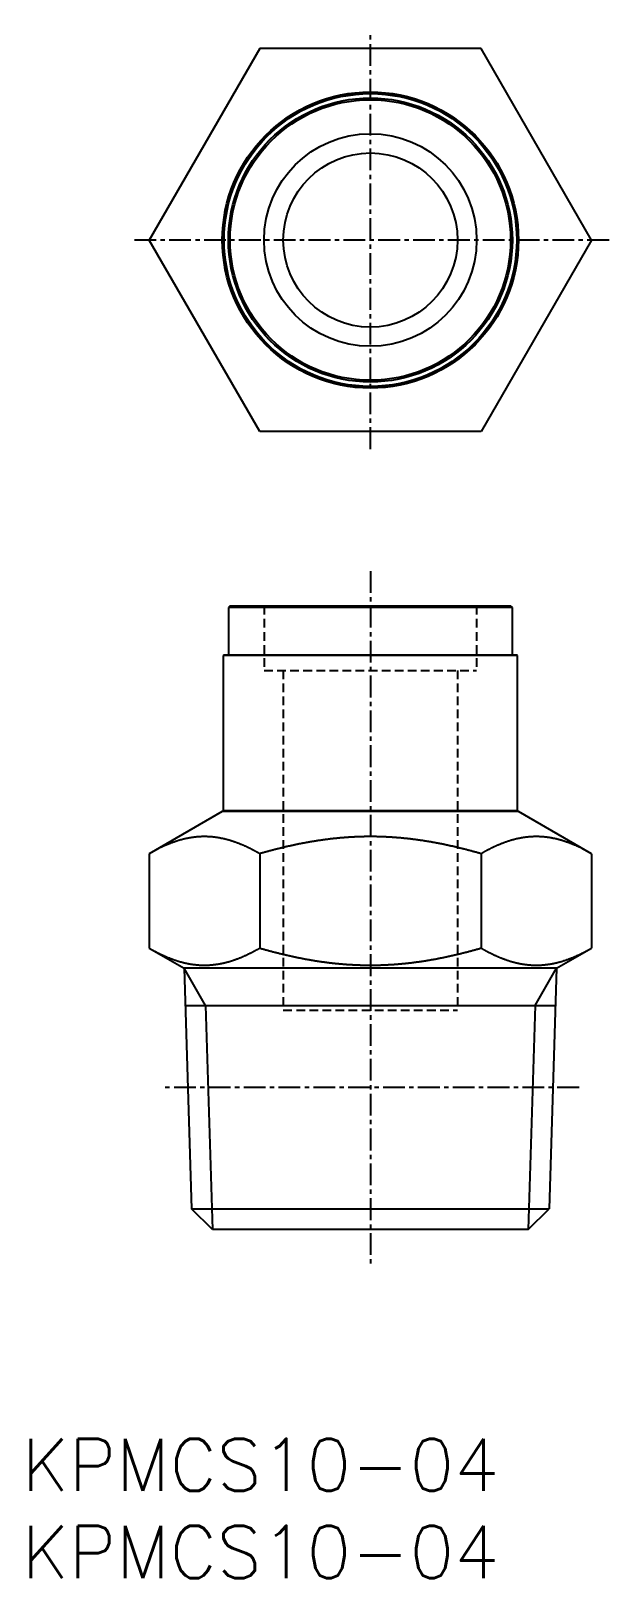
# Model space of a CAD drawing. Extents: x 0.5 to 33.7, y 0 to 88.8.
import ezdxf

# ---------------------------------------------------------------- set-up
doc = ezdxf.new("R2010")
doc.units = 0
doc.linetypes.add('CENTER', pattern=[2, 1.25, -0.25, 0.25, -0.25])
doc.linetypes.add('DASHED', pattern=[0.75, 0.5, -0.25])
doc.layers.get('0').update_dxf_attribs({"linetype": 'CONTINUOUS'})
for name, color, linetype in [('CENTER', 1, 'CENTER'), ('PV', 7, 'CONTINUOUS'), ('TV', 7, 'CONTINUOUS')]:
    doc.layers.add(name, color=color, linetype=linetype)
doc.styles.get("Standard").update_dxf_attribs({"font": 'txt.shx'})

# ---------------------------------------------------------------- blocks, each defined once
blk = doc.blocks.new('*U2')
at = {"color": 7, "linetype": 'CONTINUOUS'}
blk.add_text('KPMCS10-04', height=3, dxfattribs=at).set_placement((0, 0))
blk = doc.blocks.new('*U3')
at = {"color": 7, "linetype": 'CONTINUOUS'}
blk.add_text('KPMCS10-04', height=3, dxfattribs=at).set_placement((0, 5))

msp = doc.modelspace()

# ---------------------------------------------------------------- linework, layer by layer
at = {"color": 1, "linetype": 'CENTER'}
for p, q in [((20, 64.8), (20, 88.8)), ((33.702, 76.8), (6.298, 76.8))]:
    msp.add_line(p, q, dxfattribs=at)
at = {"color": 3, "linetype": 'DASHED'}
for p, q in [((13.9, 55.8), (13.9, 52.1)), ((26.1, 55.8), (26.1, 52.1)), ((13.9, 52.1), (26.1, 52.1)), ((15, 52.1), (15, 32.6)), ((25, 52.1), (25, 32.6)), ((15, 32.6), (25, 32.6))]:
    msp.add_line(p, q, dxfattribs=at)
at = {"color": 7, "linetype": 'CONTINUOUS'}
for p, q in [((9.309, 35), (9.74, 21.199)), ((30.691, 35), (30.26, 21.199)), ((9.375, 32.872), (30.625, 32.872)), ((10.939, 20), (9.74, 21.199)), ((9.74, 21.199), (30.26, 21.199)), ((29.06, 20), (30.26, 21.199)), ((29.06, 20), (10.939, 20))]:
    msp.add_line(p, q, dxfattribs=at)
at = {"color": 3, "linetype": 'CONTINUOUS'}
for p, q in [((10.537, 32.872), (9.309, 35)), ((29.463, 32.872), (30.691, 35)), ((10.537, 32.872), (10.939, 20)), ((29.463, 32.872), (29.06, 20))]:
    msp.add_line(p, q, dxfattribs=at)
at = {"layer": 'CENTER', "color": 1, "linetype": 'CENTER'}
for p, q in [((20, 57.8), (20, 18)), ((31.978, 28.16), (8.022, 28.16))]:
    msp.add_line(p, q, dxfattribs=at)
at = {"layer": 'PV', "color": 7, "linetype": 'CONTINUOUS'}
for p, q in [((11.95, 55.8), (11.85, 55.7)), ((11.85, 55.7), (11.85, 53)), ((28.15, 55.7), (11.85, 55.7)), ((11.95, 55.8), (28.05, 55.8)), ((28.15, 55.7), (28.05, 55.8)), ((28.15, 53), (28.15, 55.7)), ((11.6, 53), (11.55, 52.95)), ((28.45, 52.95), (11.55, 52.95)), ((11.55, 52.95), (11.55, 44.05)), ((11.6, 53), (28.4, 53)), ((28.45, 52.95), (28.4, 53)), ((28.45, 44.05), (28.45, 52.95)), ((11.5, 44), (7.298, 41.574)), ((28.5, 44), (11.5, 44)), ((11.55, 44.05), (28.45, 44.05)), ((11.55, 44.05), (11.6, 44)), ((28.4, 44), (28.45, 44.05)), ((32.702, 41.574), (28.5, 44)), ((7.298, 41.574), (7.298, 36.161)), ((13.649, 41.574), (13.649, 36.161)), ((26.351, 41.574), (26.351, 36.161)), ((32.702, 41.574), (32.702, 36.161)), ((7.298, 36.161), (9.309, 35)), ((30.691, 35), (32.702, 36.161)), ((30.691, 35), (9.309, 35))]:
    msp.add_line(p, q, dxfattribs=at)
for points in [[(13.649, 41.574), (13.629, 41.585), (13.61, 41.597), (13.59, 41.608), (13.57, 41.619), (13.55, 41.63), (13.531, 41.642), (13.511, 41.653), (13.491, 41.664), (13.471, 41.675), (13.451, 41.686), (13.431, 41.697), (13.411, 41.708), (13.391, 41.718), (13.371, 41.729), (13.351, 41.74), (13.331, 41.751), (13.311, 41.761), (13.291, 41.772), (13.271, 41.782), (13.251, 41.793), (13.231, 41.803), (13.21, 41.814), (13.19, 41.824), (13.17, 41.835), (13.15, 41.845), (13.129, 41.855), (13.109, 41.865), (13.089, 41.875), (13.068, 41.885), (13.048, 41.895), (13.028, 41.905), (13.007, 41.915), (12.987, 41.925), (12.966, 41.935), (12.946, 41.945), (12.925, 41.954), (12.904, 41.964), (12.884, 41.974), (12.863, 41.983), (12.843, 41.993), (12.822, 42.002), (12.801, 42.011), (12.78, 42.021), (12.76, 42.03), (12.739, 42.039), (12.718, 42.048), (12.697, 42.057), (12.676, 42.066), (12.656, 42.075), (12.635, 42.084), (12.614, 42.093), (12.593, 42.102), (12.572, 42.11), (12.551, 42.119), (12.53, 42.127), (12.508, 42.136), (12.487, 42.144), (12.466, 42.153), (12.445, 42.161), (12.424, 42.169), (12.403, 42.177), (12.381, 42.185), (12.36, 42.193), (12.339, 42.201), (12.318, 42.209), (12.296, 42.217), (12.275, 42.225), (12.253, 42.232), (12.232, 42.24), (12.211, 42.247), (12.189, 42.255), (12.168, 42.262), (12.146, 42.27), (12.125, 42.277), (12.103, 42.284), (12.081, 42.291), (12.06, 42.298), (12.038, 42.305), (12.016, 42.312), (11.995, 42.318), (11.973, 42.325), (11.951, 42.331), (11.929, 42.338), (11.908, 42.344), (11.886, 42.351), (11.864, 42.357), (11.842, 42.363), (11.82, 42.369), (11.798, 42.375), (11.776, 42.381), (11.754, 42.387), (11.732, 42.392), (11.71, 42.398), (11.688, 42.404), (11.666, 42.409), (11.644, 42.414), (11.622, 42.42), (11.6, 42.425), (11.578, 42.43), (11.556, 42.435), (11.533, 42.44), (11.511, 42.445), (11.489, 42.449), (11.467, 42.454), (11.444, 42.458), (11.422, 42.463), (11.4, 42.467), (11.377, 42.471), (11.355, 42.476), (11.333, 42.48), (11.31, 42.484), (11.288, 42.487), (11.266, 42.491), (11.243, 42.495), (11.221, 42.498), (11.198, 42.502), (11.176, 42.505), (11.153, 42.508), (11.131, 42.511), (11.108, 42.515), (11.086, 42.517), (11.063, 42.52), (11.041, 42.523), (11.018, 42.526), (10.995, 42.528), (10.973, 42.531), (10.95, 42.533), (10.928, 42.535), (10.905, 42.537), (10.882, 42.539), (10.86, 42.541), (10.837, 42.543), (10.814, 42.544), (10.792, 42.546), (10.769, 42.547), (10.746, 42.549), (10.724, 42.55), (10.701, 42.551), (10.678, 42.552), (10.655, 42.553), (10.633, 42.554), (10.61, 42.555), (10.587, 42.555), (10.565, 42.556), (10.542, 42.556), (10.519, 42.556), (10.496, 42.557), (10.474, 42.557), (10.451, 42.557), (10.428, 42.556), (10.406, 42.556), (10.383, 42.556), (10.36, 42.555), (10.337, 42.555), (10.315, 42.554), (10.292, 42.553), (10.269, 42.552), (10.247, 42.551), (10.224, 42.55), (10.201, 42.549), (10.178, 42.547), (10.156, 42.546), (10.133, 42.544), (10.11, 42.543), (10.088, 42.541), (10.065, 42.539), (10.043, 42.537), (10.02, 42.535), (9.997, 42.533), (9.975, 42.531), (9.952, 42.528), (9.929, 42.526), (9.907, 42.523), (9.884, 42.52), (9.862, 42.517), (9.839, 42.514), (9.817, 42.511), (9.794, 42.508), (9.772, 42.505), (9.749, 42.502), (9.727, 42.498), (9.704, 42.495), (9.682, 42.491), (9.66, 42.487), (9.637, 42.484), (9.615, 42.48), (9.592, 42.476), (9.57, 42.471), (9.548, 42.467), (9.525, 42.463), (9.503, 42.458), (9.481, 42.454), (9.459, 42.449), (9.436, 42.445), (9.414, 42.44), (9.392, 42.435), (9.37, 42.43), (9.348, 42.425), (9.325, 42.42), (9.303, 42.414), (9.281, 42.409), (9.259, 42.404), (9.237, 42.398), (9.215, 42.392), (9.193, 42.387), (9.171, 42.381), (9.149, 42.375), (9.127, 42.369), (9.105, 42.363), (9.084, 42.357), (9.062, 42.351), (9.04, 42.344), (9.018, 42.338), (8.996, 42.331), (8.975, 42.325), (8.953, 42.318), (8.931, 42.312), (8.909, 42.305), (8.888, 42.298), (8.866, 42.291), (8.845, 42.284), (8.823, 42.277), (8.801, 42.27), (8.78, 42.262), (8.758, 42.255), (8.737, 42.247), (8.715, 42.24), (8.694, 42.232), (8.673, 42.225), (8.651, 42.217), (8.63, 42.209), (8.609, 42.201), (8.587, 42.193), (8.566, 42.185), (8.545, 42.177), (8.524, 42.169), (8.502, 42.161), (8.481, 42.153), (8.46, 42.144), (8.439, 42.136), (8.418, 42.127), (8.397, 42.119), (8.376, 42.11), (8.355, 42.102), (8.334, 42.093), (8.313, 42.084), (8.292, 42.075), (8.271, 42.066), (8.25, 42.057), (8.229, 42.048), (8.209, 42.039), (8.188, 42.03), (8.167, 42.021), (8.146, 42.011), (8.126, 42.002), (8.105, 41.993), (8.084, 41.983), (8.064, 41.974), (8.043, 41.964), (8.022, 41.954), (8.002, 41.945), (7.981, 41.935), (7.961, 41.925), (7.94, 41.915), (7.92, 41.905), (7.899, 41.895), (7.879, 41.885), (7.859, 41.875), (7.838, 41.865), (7.818, 41.855), (7.798, 41.845), (7.777, 41.835), (7.757, 41.824), (7.737, 41.814), (7.717, 41.803), (7.697, 41.793), (7.676, 41.782), (7.656, 41.772), (7.636, 41.761), (7.616, 41.751), (7.596, 41.74), (7.576, 41.729), (7.556, 41.718), (7.536, 41.708), (7.516, 41.697), (7.496, 41.686), (7.476, 41.675), (7.456, 41.664), (7.437, 41.653), (7.417, 41.642), (7.397, 41.63), (7.377, 41.619), (7.357, 41.608), (7.338, 41.597), (7.318, 41.585), (7.298, 41.574)], [(26.351, 41.574), (26.31, 41.586), (26.269, 41.598), (26.229, 41.609), (26.188, 41.621), (26.147, 41.632), (26.106, 41.644), (26.065, 41.655), (26.024, 41.667), (25.983, 41.678), (25.943, 41.689), (25.902, 41.7), (25.861, 41.711), (25.82, 41.723), (25.779, 41.734), (25.738, 41.745), (25.697, 41.755), (25.656, 41.766), (25.615, 41.777), (25.574, 41.788), (25.533, 41.799), (25.492, 41.809), (25.451, 41.82), (25.409, 41.83), (25.368, 41.841), (25.327, 41.851), (25.286, 41.861), (25.245, 41.872), (25.204, 41.882), (25.162, 41.892), (25.121, 41.902), (25.08, 41.912), (25.039, 41.922), (24.998, 41.932), (24.956, 41.942), (24.915, 41.951), (24.874, 41.961), (24.832, 41.971), (24.791, 41.98), (24.75, 41.99), (24.708, 41.999), (24.667, 42.009), (24.626, 42.018), (24.584, 42.027), (24.543, 42.036), (24.501, 42.045), (24.46, 42.054), (24.418, 42.063), (24.377, 42.072), (24.335, 42.081), (24.294, 42.09), (24.252, 42.099), (24.211, 42.107), (24.169, 42.116), (24.128, 42.124), (24.086, 42.133), (24.045, 42.141), (24.003, 42.149), (23.961, 42.157), (23.92, 42.165), (23.878, 42.173), (23.836, 42.181), (23.795, 42.189), (23.753, 42.197), (23.711, 42.205), (23.67, 42.213), (23.628, 42.22), (23.586, 42.228), (23.544, 42.235), (23.503, 42.242), (23.461, 42.25), (23.419, 42.257), (23.377, 42.264), (23.335, 42.271), (23.293, 42.278), (23.252, 42.285), (23.21, 42.292), (23.168, 42.299), (23.126, 42.305), (23.084, 42.312), (23.042, 42.318), (23, 42.325), (22.958, 42.331), (22.916, 42.337), (22.874, 42.343), (22.832, 42.349), (22.79, 42.355), (22.748, 42.361), (22.706, 42.367), (22.664, 42.373), (22.622, 42.379), (22.58, 42.384), (22.538, 42.39), (22.496, 42.395), (22.454, 42.4), (22.412, 42.406), (22.37, 42.411), (22.328, 42.416), (22.285, 42.421), (22.243, 42.426), (22.201, 42.431), (22.159, 42.435), (22.117, 42.44), (22.075, 42.445), (22.032, 42.449), (21.99, 42.454), (21.948, 42.458), (21.906, 42.462), (21.864, 42.466), (21.821, 42.47), (21.779, 42.474), (21.737, 42.478), (21.695, 42.482), (21.652, 42.485), (21.61, 42.489), (21.568, 42.492), (21.526, 42.496), (21.483, 42.499), (21.441, 42.502), (21.399, 42.505), (21.356, 42.509), (21.314, 42.511), (21.272, 42.514), (21.229, 42.517), (21.187, 42.52), (21.145, 42.522), (21.102, 42.525), (21.06, 42.527), (21.018, 42.529), (20.975, 42.532), (20.933, 42.534), (20.891, 42.536), (20.848, 42.538), (20.806, 42.54), (20.763, 42.541), (20.721, 42.543), (20.679, 42.545), (20.636, 42.546), (20.594, 42.547), (20.551, 42.549), (20.509, 42.55), (20.467, 42.551), (20.424, 42.552), (20.382, 42.553), (20.339, 42.554), (20.297, 42.554), (20.255, 42.555), (20.212, 42.555), (20.17, 42.556), (20.127, 42.556), (20.085, 42.556), (20.042, 42.557), (20, 42.557), (19.958, 42.557), (19.915, 42.556), (19.873, 42.556), (19.83, 42.556), (19.788, 42.555), (19.745, 42.555), (19.703, 42.554), (19.661, 42.554), (19.618, 42.553), (19.576, 42.552), (19.533, 42.551), (19.491, 42.55), (19.449, 42.549), (19.406, 42.547), (19.364, 42.546), (19.321, 42.545), (19.279, 42.543), (19.237, 42.541), (19.194, 42.54), (19.152, 42.538), (19.109, 42.536), (19.067, 42.534), (19.025, 42.532), (18.982, 42.529), (18.94, 42.527), (18.898, 42.525), (18.855, 42.522), (18.813, 42.52), (18.771, 42.517), (18.728, 42.514), (18.686, 42.511), (18.644, 42.509), (18.601, 42.505), (18.559, 42.502), (18.517, 42.499), (18.474, 42.496), (18.432, 42.492), (18.39, 42.489), (18.348, 42.485), (18.305, 42.482), (18.263, 42.478), (18.221, 42.474), (18.179, 42.47), (18.136, 42.466), (18.094, 42.462), (18.052, 42.458), (18.01, 42.453), (17.968, 42.449), (17.925, 42.445), (17.883, 42.44), (17.841, 42.435), (17.799, 42.431), (17.757, 42.426), (17.715, 42.421), (17.672, 42.416), (17.63, 42.411), (17.588, 42.406), (17.546, 42.4), (17.504, 42.395), (17.462, 42.39), (17.42, 42.384), (17.378, 42.379), (17.336, 42.373), (17.294, 42.367), (17.252, 42.361), (17.21, 42.355), (17.168, 42.349), (17.126, 42.343), (17.084, 42.337), (17.042, 42.331), (17, 42.325), (16.958, 42.318), (16.916, 42.312), (16.874, 42.305), (16.832, 42.299), (16.79, 42.292), (16.748, 42.285), (16.707, 42.278), (16.665, 42.271), (16.623, 42.264), (16.581, 42.257), (16.539, 42.25), (16.497, 42.242), (16.456, 42.235), (16.414, 42.228), (16.372, 42.22), (16.33, 42.213), (16.289, 42.205), (16.247, 42.197), (16.205, 42.189), (16.164, 42.181), (16.122, 42.173), (16.08, 42.165), (16.039, 42.157), (15.997, 42.149), (15.955, 42.141), (15.914, 42.133), (15.872, 42.124), (15.831, 42.116), (15.789, 42.107), (15.748, 42.099), (15.706, 42.09), (15.665, 42.081), (15.623, 42.072), (15.582, 42.063), (15.54, 42.054), (15.499, 42.045), (15.457, 42.036), (15.416, 42.027), (15.374, 42.018), (15.333, 42.009), (15.292, 41.999), (15.25, 41.99), (15.209, 41.98), (15.168, 41.971), (15.126, 41.961), (15.085, 41.951), (15.044, 41.942), (15.002, 41.932), (14.961, 41.922), (14.92, 41.912), (14.879, 41.902), (14.838, 41.892), (14.796, 41.882), (14.755, 41.872), (14.714, 41.861), (14.673, 41.851), (14.632, 41.841), (14.591, 41.83), (14.549, 41.82), (14.508, 41.809), (14.467, 41.799), (14.426, 41.788), (14.385, 41.777), (14.344, 41.766), (14.303, 41.755), (14.262, 41.745), (14.221, 41.734), (14.18, 41.723), (14.139, 41.711), (14.098, 41.7), (14.057, 41.689), (14.017, 41.678), (13.976, 41.667), (13.935, 41.655), (13.894, 41.644), (13.853, 41.632), (13.812, 41.621), (13.771, 41.609), (13.731, 41.598), (13.69, 41.586), (13.649, 41.574)], [(32.702, 41.574), (32.682, 41.585), (32.662, 41.597), (32.643, 41.608), (32.623, 41.619), (32.603, 41.63), (32.583, 41.642), (32.563, 41.653), (32.544, 41.664), (32.524, 41.675), (32.504, 41.686), (32.484, 41.697), (32.464, 41.708), (32.444, 41.718), (32.424, 41.729), (32.404, 41.74), (32.384, 41.751), (32.364, 41.761), (32.344, 41.772), (32.324, 41.782), (32.303, 41.793), (32.283, 41.803), (32.263, 41.814), (32.243, 41.824), (32.223, 41.835), (32.202, 41.845), (32.182, 41.855), (32.162, 41.865), (32.141, 41.875), (32.121, 41.885), (32.101, 41.895), (32.08, 41.905), (32.06, 41.915), (32.039, 41.925), (32.019, 41.935), (31.998, 41.945), (31.978, 41.954), (31.957, 41.964), (31.936, 41.974), (31.916, 41.983), (31.895, 41.993), (31.874, 42.002), (31.854, 42.011), (31.833, 42.021), (31.812, 42.03), (31.791, 42.039), (31.771, 42.048), (31.75, 42.057), (31.729, 42.066), (31.708, 42.075), (31.687, 42.084), (31.666, 42.093), (31.645, 42.102), (31.624, 42.11), (31.603, 42.119), (31.582, 42.127), (31.561, 42.136), (31.54, 42.144), (31.519, 42.153), (31.498, 42.161), (31.476, 42.169), (31.455, 42.177), (31.434, 42.185), (31.413, 42.193), (31.391, 42.201), (31.37, 42.209), (31.349, 42.217), (31.327, 42.225), (31.306, 42.232), (31.285, 42.24), (31.263, 42.247), (31.242, 42.255), (31.22, 42.262), (31.199, 42.27), (31.177, 42.277), (31.155, 42.284), (31.134, 42.291), (31.112, 42.298), (31.091, 42.305), (31.069, 42.312), (31.047, 42.318), (31.025, 42.325), (31.004, 42.331), (30.982, 42.338), (30.96, 42.344), (30.938, 42.351), (30.916, 42.357), (30.895, 42.363), (30.873, 42.369), (30.851, 42.375), (30.829, 42.381), (30.807, 42.387), (30.785, 42.392), (30.763, 42.398), (30.741, 42.404), (30.719, 42.409), (30.697, 42.414), (30.675, 42.42), (30.652, 42.425), (30.63, 42.43), (30.608, 42.435), (30.586, 42.44), (30.564, 42.445), (30.541, 42.449), (30.519, 42.454), (30.497, 42.458), (30.475, 42.463), (30.452, 42.467), (30.43, 42.471), (30.408, 42.476), (30.385, 42.48), (30.363, 42.484), (30.34, 42.487), (30.318, 42.491), (30.296, 42.495), (30.273, 42.498), (30.251, 42.502), (30.228, 42.505), (30.206, 42.508), (30.183, 42.511), (30.161, 42.515), (30.138, 42.517), (30.116, 42.52), (30.093, 42.523), (30.071, 42.526), (30.048, 42.528), (30.025, 42.531), (30.003, 42.533), (29.98, 42.535), (29.957, 42.537), (29.935, 42.539), (29.912, 42.541), (29.89, 42.543), (29.867, 42.544), (29.844, 42.546), (29.822, 42.547), (29.799, 42.549), (29.776, 42.55), (29.753, 42.551), (29.731, 42.552), (29.708, 42.553), (29.685, 42.554), (29.663, 42.555), (29.64, 42.555), (29.617, 42.556), (29.594, 42.556), (29.572, 42.556), (29.549, 42.557), (29.526, 42.557), (29.504, 42.557), (29.481, 42.556), (29.458, 42.556), (29.435, 42.556), (29.413, 42.555), (29.39, 42.555), (29.367, 42.554), (29.345, 42.553), (29.322, 42.552), (29.299, 42.551), (29.276, 42.55), (29.254, 42.549), (29.231, 42.547), (29.208, 42.546), (29.186, 42.544), (29.163, 42.543), (29.14, 42.541), (29.118, 42.539), (29.095, 42.537), (29.072, 42.535), (29.05, 42.533), (29.027, 42.531), (29.005, 42.528), (28.982, 42.526), (28.959, 42.523), (28.937, 42.52), (28.914, 42.517), (28.892, 42.514), (28.869, 42.511), (28.847, 42.508), (28.824, 42.505), (28.802, 42.502), (28.779, 42.498), (28.757, 42.495), (28.734, 42.491), (28.712, 42.487), (28.69, 42.484), (28.667, 42.48), (28.645, 42.476), (28.623, 42.471), (28.6, 42.467), (28.578, 42.463), (28.556, 42.458), (28.533, 42.454), (28.511, 42.449), (28.489, 42.445), (28.467, 42.44), (28.444, 42.435), (28.422, 42.43), (28.4, 42.425), (28.378, 42.42), (28.356, 42.414), (28.334, 42.409), (28.312, 42.404), (28.29, 42.398), (28.268, 42.392), (28.246, 42.387), (28.224, 42.381), (28.202, 42.375), (28.18, 42.369), (28.158, 42.363), (28.136, 42.357), (28.114, 42.351), (28.092, 42.344), (28.071, 42.338), (28.049, 42.331), (28.027, 42.325), (28.005, 42.318), (27.984, 42.312), (27.962, 42.305), (27.94, 42.298), (27.919, 42.291), (27.897, 42.284), (27.875, 42.277), (27.854, 42.27), (27.832, 42.262), (27.811, 42.255), (27.789, 42.247), (27.768, 42.24), (27.747, 42.232), (27.725, 42.225), (27.704, 42.217), (27.682, 42.209), (27.661, 42.201), (27.64, 42.193), (27.619, 42.185), (27.597, 42.177), (27.576, 42.169), (27.555, 42.161), (27.534, 42.153), (27.513, 42.144), (27.492, 42.136), (27.47, 42.127), (27.449, 42.119), (27.428, 42.11), (27.407, 42.102), (27.386, 42.093), (27.365, 42.084), (27.344, 42.075), (27.324, 42.066), (27.303, 42.057), (27.282, 42.048), (27.261, 42.039), (27.24, 42.03), (27.22, 42.021), (27.199, 42.011), (27.178, 42.002), (27.157, 41.993), (27.137, 41.983), (27.116, 41.974), (27.095, 41.964), (27.075, 41.954), (27.054, 41.945), (27.034, 41.935), (27.013, 41.925), (26.993, 41.915), (26.972, 41.905), (26.952, 41.895), (26.932, 41.885), (26.911, 41.875), (26.891, 41.865), (26.871, 41.855), (26.85, 41.845), (26.83, 41.835), (26.81, 41.824), (26.79, 41.814), (26.769, 41.803), (26.749, 41.793), (26.729, 41.782), (26.709, 41.772), (26.689, 41.761), (26.669, 41.751), (26.649, 41.74), (26.629, 41.729), (26.609, 41.718), (26.589, 41.708), (26.569, 41.697), (26.549, 41.686), (26.529, 41.675), (26.509, 41.664), (26.489, 41.653), (26.469, 41.642), (26.45, 41.63), (26.43, 41.619), (26.41, 41.608), (26.39, 41.597), (26.371, 41.585), (26.351, 41.574)], [(7.298, 36.161), (7.318, 36.149), (7.338, 36.138), (7.357, 36.127), (7.377, 36.116), (7.397, 36.104), (7.417, 36.093), (7.437, 36.082), (7.456, 36.071), (7.476, 36.06), (7.496, 36.049), (7.516, 36.038), (7.536, 36.027), (7.556, 36.017), (7.576, 36.006), (7.596, 35.995), (7.616, 35.984), (7.636, 35.974), (7.656, 35.963), (7.676, 35.952), (7.697, 35.942), (7.717, 35.931), (7.737, 35.921), (7.757, 35.911), (7.777, 35.9), (7.798, 35.89), (7.818, 35.88), (7.838, 35.87), (7.859, 35.86), (7.879, 35.849), (7.899, 35.839), (7.92, 35.83), (7.94, 35.82), (7.961, 35.81), (7.981, 35.8), (8.002, 35.79), (8.022, 35.78), (8.043, 35.771), (8.064, 35.761), (8.084, 35.752), (8.105, 35.742), (8.126, 35.733), (8.146, 35.724), (8.167, 35.714), (8.188, 35.705), (8.209, 35.696), (8.229, 35.687), (8.25, 35.678), (8.271, 35.669), (8.292, 35.66), (8.313, 35.651), (8.334, 35.642), (8.355, 35.633), (8.376, 35.625), (8.397, 35.616), (8.418, 35.607), (8.439, 35.599), (8.46, 35.591), (8.481, 35.582), (8.502, 35.574), (8.524, 35.566), (8.545, 35.558), (8.566, 35.549), (8.587, 35.541), (8.609, 35.534), (8.63, 35.526), (8.651, 35.518), (8.673, 35.51), (8.694, 35.502), (8.715, 35.495), (8.737, 35.487), (8.758, 35.48), (8.78, 35.473), (8.801, 35.465), (8.823, 35.458), (8.845, 35.451), (8.866, 35.444), (8.888, 35.437), (8.909, 35.43), (8.931, 35.423), (8.953, 35.417), (8.975, 35.41), (8.996, 35.403), (9.018, 35.397), (9.04, 35.391), (9.062, 35.384), (9.084, 35.378), (9.105, 35.372), (9.127, 35.366), (9.149, 35.36), (9.171, 35.354), (9.193, 35.348), (9.215, 35.342), (9.237, 35.337), (9.259, 35.331), (9.281, 35.326), (9.303, 35.32), (9.325, 35.315), (9.348, 35.31), (9.37, 35.305), (9.392, 35.3), (9.414, 35.295), (9.436, 35.29), (9.459, 35.286), (9.481, 35.281), (9.503, 35.276), (9.525, 35.272), (9.548, 35.268), (9.57, 35.263), (9.592, 35.259), (9.615, 35.255), (9.637, 35.251), (9.66, 35.247), (9.682, 35.244), (9.704, 35.24), (9.727, 35.237), (9.749, 35.233), (9.772, 35.23), (9.794, 35.227), (9.817, 35.223), (9.839, 35.22), (9.862, 35.217), (9.884, 35.215), (9.907, 35.212), (9.929, 35.209), (9.952, 35.207), (9.975, 35.204), (9.997, 35.202), (10.02, 35.2), (10.043, 35.198), (10.065, 35.196), (10.088, 35.194), (10.11, 35.192), (10.133, 35.19), (10.156, 35.189), (10.178, 35.187), (10.201, 35.186), (10.224, 35.185), (10.247, 35.184), (10.269, 35.183), (10.292, 35.182), (10.315, 35.181), (10.337, 35.18), (10.36, 35.18), (10.383, 35.179), (10.406, 35.179), (10.428, 35.179), (10.451, 35.178), (10.474, 35.178), (10.496, 35.178), (10.519, 35.178), (10.542, 35.179), (10.565, 35.179), (10.587, 35.18), (10.61, 35.18), (10.633, 35.181), (10.655, 35.182), (10.678, 35.183), (10.701, 35.184), (10.724, 35.185), (10.746, 35.186), (10.769, 35.187), (10.792, 35.189), (10.814, 35.19), (10.837, 35.192), (10.86, 35.194), (10.882, 35.196), (10.905, 35.198), (10.928, 35.2), (10.95, 35.202), (10.973, 35.204), (10.995, 35.207), (11.018, 35.209), (11.041, 35.212), (11.063, 35.215), (11.086, 35.217), (11.108, 35.22), (11.131, 35.223), (11.153, 35.227), (11.176, 35.23), (11.198, 35.233), (11.221, 35.237), (11.243, 35.24), (11.266, 35.244), (11.288, 35.247), (11.31, 35.251), (11.333, 35.255), (11.355, 35.259), (11.377, 35.263), (11.4, 35.268), (11.422, 35.272), (11.444, 35.276), (11.467, 35.281), (11.489, 35.286), (11.511, 35.29), (11.533, 35.295), (11.556, 35.3), (11.578, 35.305), (11.6, 35.31), (11.622, 35.315), (11.644, 35.32), (11.666, 35.326), (11.688, 35.331), (11.71, 35.337), (11.732, 35.342), (11.754, 35.348), (11.776, 35.354), (11.798, 35.36), (11.82, 35.366), (11.842, 35.372), (11.864, 35.378), (11.886, 35.384), (11.908, 35.391), (11.929, 35.397), (11.951, 35.403), (11.973, 35.41), (11.995, 35.417), (12.016, 35.423), (12.038, 35.43), (12.06, 35.437), (12.081, 35.444), (12.103, 35.451), (12.125, 35.458), (12.146, 35.465), (12.168, 35.473), (12.189, 35.48), (12.211, 35.487), (12.232, 35.495), (12.253, 35.502), (12.275, 35.51), (12.296, 35.518), (12.318, 35.526), (12.339, 35.534), (12.36, 35.541), (12.381, 35.549), (12.403, 35.558), (12.424, 35.566), (12.445, 35.574), (12.466, 35.582), (12.487, 35.591), (12.508, 35.599), (12.53, 35.607), (12.551, 35.616), (12.572, 35.625), (12.593, 35.633), (12.614, 35.642), (12.635, 35.651), (12.656, 35.66), (12.676, 35.669), (12.697, 35.678), (12.718, 35.687), (12.739, 35.696), (12.76, 35.705), (12.78, 35.714), (12.801, 35.724), (12.822, 35.733), (12.843, 35.742), (12.863, 35.752), (12.884, 35.761), (12.904, 35.771), (12.925, 35.78), (12.946, 35.79), (12.966, 35.8), (12.987, 35.81), (13.007, 35.82), (13.028, 35.83), (13.048, 35.839), (13.068, 35.849), (13.089, 35.86), (13.109, 35.87), (13.129, 35.88), (13.15, 35.89), (13.17, 35.9), (13.19, 35.911), (13.21, 35.921), (13.231, 35.931), (13.251, 35.942), (13.271, 35.952), (13.291, 35.963), (13.311, 35.974), (13.331, 35.984), (13.351, 35.995), (13.371, 36.006), (13.391, 36.017), (13.411, 36.027), (13.431, 36.038), (13.451, 36.049), (13.471, 36.06), (13.491, 36.071), (13.511, 36.082), (13.531, 36.093), (13.55, 36.104), (13.57, 36.116), (13.59, 36.127), (13.61, 36.138), (13.629, 36.149), (13.649, 36.161)], [(13.649, 36.161), (13.691, 36.149), (13.733, 36.137), (13.775, 36.125), (13.817, 36.113), (13.859, 36.101), (13.901, 36.089), (13.943, 36.078), (13.985, 36.066), (14.027, 36.054), (14.069, 36.043), (14.111, 36.031), (14.153, 36.02), (14.195, 36.008), (14.237, 35.997), (14.279, 35.986), (14.321, 35.975), (14.363, 35.964), (14.405, 35.953), (14.447, 35.942), (14.49, 35.931), (14.532, 35.92), (14.574, 35.909), (14.616, 35.898), (14.658, 35.887), (14.701, 35.877), (14.743, 35.866), (14.785, 35.856), (14.828, 35.845), (14.87, 35.835), (14.912, 35.825), (14.955, 35.814), (14.997, 35.804), (15.039, 35.794), (15.082, 35.784), (15.124, 35.774), (15.167, 35.764), (15.209, 35.755), (15.251, 35.745), (15.294, 35.735), (15.336, 35.725), (15.379, 35.716), (15.421, 35.706), (15.464, 35.697), (15.507, 35.688), (15.549, 35.678), (15.592, 35.669), (15.634, 35.66), (15.677, 35.651), (15.72, 35.642), (15.762, 35.633), (15.805, 35.624), (15.848, 35.616), (15.89, 35.607), (15.933, 35.598), (15.976, 35.59), (16.018, 35.581), (16.061, 35.573), (16.104, 35.565), (16.147, 35.557), (16.19, 35.549), (16.232, 35.54), (16.275, 35.532), (16.318, 35.525), (16.361, 35.517), (16.404, 35.509), (16.447, 35.501), (16.49, 35.494), (16.533, 35.486), (16.575, 35.479), (16.618, 35.472), (16.661, 35.464), (16.704, 35.457), (16.747, 35.45), (16.79, 35.443), (16.833, 35.436), (16.876, 35.429), (16.919, 35.423), (16.962, 35.416), (17.006, 35.409), (17.049, 35.403), (17.092, 35.396), (17.135, 35.39), (17.178, 35.384), (17.221, 35.378), (17.264, 35.372), (17.307, 35.366), (17.351, 35.36), (17.394, 35.354), (17.437, 35.348), (17.48, 35.343), (17.523, 35.337), (17.567, 35.332), (17.61, 35.326), (17.653, 35.321), (17.696, 35.316), (17.74, 35.311), (17.783, 35.306), (17.826, 35.301), (17.869, 35.296), (17.913, 35.292), (17.956, 35.287), (17.999, 35.282), (18.043, 35.278), (18.086, 35.274), (18.129, 35.269), (18.173, 35.265), (18.216, 35.261), (18.26, 35.257), (18.303, 35.253), (18.346, 35.25), (18.39, 35.246), (18.433, 35.242), (18.477, 35.239), (18.52, 35.235), (18.564, 35.232), (18.607, 35.229), (18.65, 35.226), (18.694, 35.223), (18.737, 35.22), (18.781, 35.217), (18.824, 35.214), (18.868, 35.212), (18.911, 35.209), (18.955, 35.207), (18.998, 35.205), (19.042, 35.202), (19.085, 35.2), (19.129, 35.198), (19.172, 35.196), (19.216, 35.194), (19.26, 35.193), (19.303, 35.191), (19.347, 35.189), (19.39, 35.188), (19.434, 35.187), (19.477, 35.185), (19.521, 35.184), (19.564, 35.183), (19.608, 35.182), (19.651, 35.181), (19.695, 35.181), (19.739, 35.18), (19.782, 35.18), (19.826, 35.179), (19.869, 35.179), (19.913, 35.178), (19.956, 35.178), (20, 35.178), (20.044, 35.178), (20.087, 35.178), (20.131, 35.179), (20.174, 35.179), (20.218, 35.18), (20.261, 35.18), (20.305, 35.181), (20.349, 35.181), (20.392, 35.182), (20.436, 35.183), (20.479, 35.184), (20.523, 35.185), (20.566, 35.187), (20.61, 35.188), (20.653, 35.189), (20.697, 35.191), (20.74, 35.193), (20.784, 35.194), (20.828, 35.196), (20.871, 35.198), (20.915, 35.2), (20.958, 35.202), (21.002, 35.205), (21.045, 35.207), (21.089, 35.209), (21.132, 35.212), (21.176, 35.214), (21.219, 35.217), (21.263, 35.22), (21.306, 35.223), (21.35, 35.226), (21.393, 35.229), (21.436, 35.232), (21.48, 35.235), (21.523, 35.239), (21.567, 35.242), (21.61, 35.246), (21.654, 35.25), (21.697, 35.253), (21.74, 35.257), (21.784, 35.261), (21.827, 35.265), (21.87, 35.269), (21.914, 35.274), (21.957, 35.278), (22.001, 35.282), (22.044, 35.287), (22.087, 35.292), (22.131, 35.296), (22.174, 35.301), (22.217, 35.306), (22.26, 35.311), (22.304, 35.316), (22.347, 35.321), (22.39, 35.326), (22.433, 35.332), (22.477, 35.337), (22.52, 35.343), (22.563, 35.348), (22.606, 35.354), (22.649, 35.36), (22.693, 35.366), (22.736, 35.372), (22.779, 35.378), (22.822, 35.384), (22.865, 35.39), (22.908, 35.396), (22.951, 35.403), (22.994, 35.409), (23.038, 35.416), (23.081, 35.423), (23.124, 35.429), (23.167, 35.436), (23.21, 35.443), (23.253, 35.45), (23.296, 35.457), (23.339, 35.464), (23.382, 35.472), (23.425, 35.479), (23.467, 35.486), (23.51, 35.494), (23.553, 35.501), (23.596, 35.509), (23.639, 35.517), (23.682, 35.525), (23.725, 35.532), (23.768, 35.54), (23.81, 35.549), (23.853, 35.557), (23.896, 35.565), (23.939, 35.573), (23.982, 35.581), (24.024, 35.59), (24.067, 35.598), (24.11, 35.607), (24.152, 35.616), (24.195, 35.624), (24.238, 35.633), (24.28, 35.642), (24.323, 35.651), (24.366, 35.66), (24.408, 35.669), (24.451, 35.678), (24.493, 35.688), (24.536, 35.697), (24.579, 35.706), (24.621, 35.716), (24.664, 35.725), (24.706, 35.735), (24.749, 35.745), (24.791, 35.755), (24.834, 35.764), (24.876, 35.774), (24.918, 35.784), (24.961, 35.794), (25.003, 35.804), (25.045, 35.814), (25.088, 35.825), (25.13, 35.835), (25.172, 35.845), (25.215, 35.856), (25.257, 35.866), (25.299, 35.877), (25.342, 35.887), (25.384, 35.898), (25.426, 35.909), (25.468, 35.92), (25.51, 35.931), (25.553, 35.942), (25.595, 35.953), (25.637, 35.964), (25.679, 35.975), (25.721, 35.986), (25.763, 35.997), (25.805, 36.008), (25.847, 36.02), (25.889, 36.031), (25.931, 36.043), (25.973, 36.054), (26.015, 36.066), (26.057, 36.078), (26.099, 36.089), (26.141, 36.101), (26.183, 36.113), (26.225, 36.125), (26.267, 36.137), (26.309, 36.149), (26.351, 36.161)], [(26.351, 36.161), (26.371, 36.149), (26.39, 36.138), (26.41, 36.127), (26.43, 36.116), (26.45, 36.104), (26.469, 36.093), (26.489, 36.082), (26.509, 36.071), (26.529, 36.06), (26.549, 36.049), (26.569, 36.038), (26.589, 36.027), (26.609, 36.017), (26.629, 36.006), (26.649, 35.995), (26.669, 35.984), (26.689, 35.974), (26.709, 35.963), (26.729, 35.952), (26.749, 35.942), (26.769, 35.931), (26.79, 35.921), (26.81, 35.911), (26.83, 35.9), (26.85, 35.89), (26.871, 35.88), (26.891, 35.87), (26.911, 35.86), (26.932, 35.849), (26.952, 35.839), (26.972, 35.83), (26.993, 35.82), (27.013, 35.81), (27.034, 35.8), (27.054, 35.79), (27.075, 35.78), (27.095, 35.771), (27.116, 35.761), (27.137, 35.752), (27.157, 35.742), (27.178, 35.733), (27.199, 35.724), (27.22, 35.714), (27.24, 35.705), (27.261, 35.696), (27.282, 35.687), (27.303, 35.678), (27.324, 35.669), (27.344, 35.66), (27.365, 35.651), (27.386, 35.642), (27.407, 35.633), (27.428, 35.625), (27.449, 35.616), (27.47, 35.607), (27.492, 35.599), (27.513, 35.591), (27.534, 35.582), (27.555, 35.574), (27.576, 35.566), (27.597, 35.558), (27.619, 35.549), (27.64, 35.541), (27.661, 35.534), (27.682, 35.526), (27.704, 35.518), (27.725, 35.51), (27.747, 35.502), (27.768, 35.495), (27.789, 35.487), (27.811, 35.48), (27.832, 35.473), (27.854, 35.465), (27.875, 35.458), (27.897, 35.451), (27.919, 35.444), (27.94, 35.437), (27.962, 35.43), (27.984, 35.423), (28.005, 35.417), (28.027, 35.41), (28.049, 35.403), (28.071, 35.397), (28.092, 35.391), (28.114, 35.384), (28.136, 35.378), (28.158, 35.372), (28.18, 35.366), (28.202, 35.36), (28.224, 35.354), (28.246, 35.348), (28.268, 35.342), (28.29, 35.337), (28.312, 35.331), (28.334, 35.326), (28.356, 35.32), (28.378, 35.315), (28.4, 35.31), (28.422, 35.305), (28.444, 35.3), (28.467, 35.295), (28.489, 35.29), (28.511, 35.286), (28.533, 35.281), (28.556, 35.276), (28.578, 35.272), (28.6, 35.268), (28.623, 35.263), (28.645, 35.259), (28.667, 35.255), (28.69, 35.251), (28.712, 35.247), (28.734, 35.244), (28.757, 35.24), (28.779, 35.237), (28.802, 35.233), (28.824, 35.23), (28.847, 35.227), (28.869, 35.223), (28.892, 35.22), (28.914, 35.217), (28.937, 35.215), (28.959, 35.212), (28.982, 35.209), (29.005, 35.207), (29.027, 35.204), (29.05, 35.202), (29.072, 35.2), (29.095, 35.198), (29.118, 35.196), (29.14, 35.194), (29.163, 35.192), (29.186, 35.19), (29.208, 35.189), (29.231, 35.187), (29.254, 35.186), (29.276, 35.185), (29.299, 35.184), (29.322, 35.183), (29.345, 35.182), (29.367, 35.181), (29.39, 35.18), (29.413, 35.18), (29.435, 35.179), (29.458, 35.179), (29.481, 35.179), (29.504, 35.178), (29.526, 35.178), (29.549, 35.178), (29.572, 35.178), (29.594, 35.179), (29.617, 35.179), (29.64, 35.18), (29.663, 35.18), (29.685, 35.181), (29.708, 35.182), (29.731, 35.183), (29.753, 35.184), (29.776, 35.185), (29.799, 35.186), (29.822, 35.187), (29.844, 35.189), (29.867, 35.19), (29.89, 35.192), (29.912, 35.194), (29.935, 35.196), (29.957, 35.198), (29.98, 35.2), (30.003, 35.202), (30.025, 35.204), (30.048, 35.207), (30.071, 35.209), (30.093, 35.212), (30.116, 35.215), (30.138, 35.217), (30.161, 35.22), (30.183, 35.223), (30.206, 35.227), (30.228, 35.23), (30.251, 35.233), (30.273, 35.237), (30.296, 35.24), (30.318, 35.244), (30.34, 35.247), (30.363, 35.251), (30.385, 35.255), (30.408, 35.259), (30.43, 35.263), (30.452, 35.268), (30.475, 35.272), (30.497, 35.276), (30.519, 35.281), (30.541, 35.286), (30.564, 35.29), (30.586, 35.295), (30.608, 35.3), (30.63, 35.305), (30.652, 35.31), (30.675, 35.315), (30.697, 35.32), (30.719, 35.326), (30.741, 35.331), (30.763, 35.337), (30.785, 35.342), (30.807, 35.348), (30.829, 35.354), (30.851, 35.36), (30.873, 35.366), (30.895, 35.372), (30.916, 35.378), (30.938, 35.384), (30.96, 35.391), (30.982, 35.397), (31.004, 35.403), (31.025, 35.41), (31.047, 35.417), (31.069, 35.423), (31.091, 35.43), (31.112, 35.437), (31.134, 35.444), (31.155, 35.451), (31.177, 35.458), (31.199, 35.465), (31.22, 35.473), (31.242, 35.48), (31.263, 35.487), (31.285, 35.495), (31.306, 35.502), (31.327, 35.51), (31.349, 35.518), (31.37, 35.526), (31.391, 35.534), (31.413, 35.541), (31.434, 35.549), (31.455, 35.558), (31.476, 35.566), (31.498, 35.574), (31.519, 35.582), (31.54, 35.591), (31.561, 35.599), (31.582, 35.607), (31.603, 35.616), (31.624, 35.625), (31.645, 35.633), (31.666, 35.642), (31.687, 35.651), (31.708, 35.66), (31.729, 35.669), (31.75, 35.678), (31.771, 35.687), (31.791, 35.696), (31.812, 35.705), (31.833, 35.714), (31.854, 35.724), (31.874, 35.733), (31.895, 35.742), (31.916, 35.752), (31.936, 35.761), (31.957, 35.771), (31.978, 35.78), (31.998, 35.79), (32.019, 35.8), (32.039, 35.81), (32.06, 35.82), (32.08, 35.83), (32.101, 35.839), (32.121, 35.849), (32.141, 35.86), (32.162, 35.87), (32.182, 35.88), (32.202, 35.89), (32.223, 35.9), (32.243, 35.911), (32.263, 35.921), (32.283, 35.931), (32.303, 35.942), (32.324, 35.952), (32.344, 35.963), (32.364, 35.974), (32.384, 35.984), (32.404, 35.995), (32.424, 36.006), (32.444, 36.017), (32.464, 36.027), (32.484, 36.038), (32.504, 36.049), (32.524, 36.06), (32.544, 36.071), (32.563, 36.082), (32.583, 36.093), (32.603, 36.104), (32.623, 36.116), (32.643, 36.127), (32.662, 36.138), (32.682, 36.149), (32.702, 36.161)]]:
    msp.add_lwpolyline(points, dxfattribs=at)
at = {"layer": 'TV', "color": 7, "linetype": 'CONTINUOUS'}
for p, q in [((13.649, 87.8), (7.298, 76.8)), ((26.351, 87.8), (13.649, 87.8)), ((32.702, 76.8), (26.351, 87.8)), ((13.649, 65.8), (7.298, 76.8)), ((32.702, 76.8), (26.351, 65.8)), ((26.351, 65.8), (13.649, 65.8))]:
    msp.add_line(p, q, dxfattribs=at)
for radius in [8.5, 8.45, 8.4, 8.15, 8.05, 6.1, 5]:
    msp.add_circle((20, 76.8), radius, dxfattribs=at)

# ---------------------------------------------------------------- block references
at = {"color": 7, "linetype": 'CONTINUOUS'}
for name in ['*U3', '*U2']:
    msp.add_blockref(name, (0, 0), dxfattribs=at)

doc.saveas('drawing.dxf')
